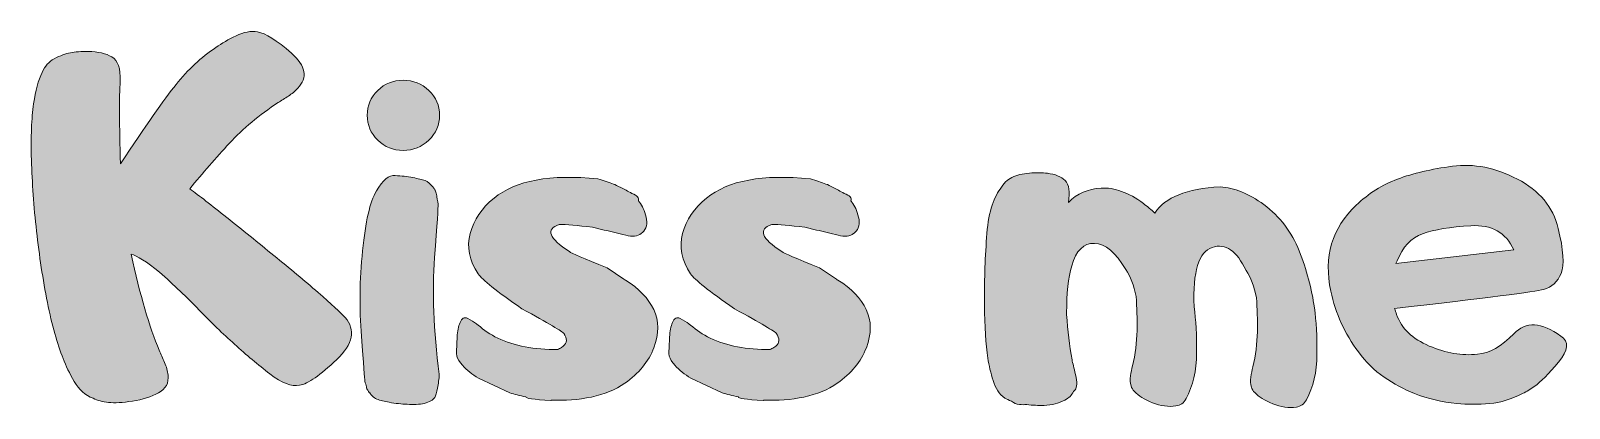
# Model space of a CAD drawing. Header units: inches. Extents: x -3840 to 7934, y -5489 to 4117.
# Drawn here: x -3840 to -1158, y -1047 to -389 of the extents above; entities that cross this region are included whole.
import ezdxf

# ---------------------------------------------------------------- set-up
doc = ezdxf.new("R2010")
doc.units = ezdxf.units.IN
doc.header["$MEASUREMENT"] = 0
doc.layers.add('2', color=7, linetype='Continuous')

# ---------------------------------------------------------------- blocks, each defined once
blk = doc.blocks.new('block 2')
at = {"layer": '2', "lineweight": 0}
blk.add_open_spline([(-3683.5612, -620.9364), (-3639.8905, -554.6078), (-3607.6254, -508.4731), (-3586.7734, -482.5324), (-3565.9214, -456.5917), (-3542.8541, -435.0817), (-3517.5641, -418.0023), (-3507.065, -410.786), (-3495.2425, -403.9645), (-3482.104, -397.5598), (-3468.9728, -391.155), (-3456.4923, -388.947), (-3444.6698, -390.9138), (-3430.8806, -393.2168), (-3411.2569, -405.5292), (-3385.8061, -427.8581), (-3360.3626, -450.1869), (-3356.6703, -470.5418), (-3374.7294, -488.9372), (-3379.3282, -494.1867), (-3384.7459, -498.7782), (-3390.9825, -502.7264), (-3397.2191, -506.6599), (-3403.134, -510.4472), (-3408.7126, -514.0517), (-3441.8842, -535.7299), (-3470.2011, -559.2871), (-3493.6779, -584.7306), (-3517.162, -610.1887), (-3540.222, -636.6997), (-3562.8799, -664.2782), (-3546.7949, -676.108), (-3525.2849, -692.7779), (-3498.3572, -714.2733), (-3471.4367, -735.7833), (-3444.0118, -757.8636), (-3416.0971, -780.5288), (-3388.1969, -803.1794), (-3362.5779, -824.609), (-3339.262, -844.803), (-3315.9534, -864.9969), (-3300.1901, -879.5246), (-3291.9794, -888.3933), (-3273.2623, -910.0715), (-3278.1829, -934.5353), (-3306.7557, -961.7847), (-3335.3212, -989.0488), (-3356.8312, -1003.9786), (-3371.2784, -1006.6107), (-3385.404, -1009.2428), (-3402.7246, -1002.5894), (-3423.2403, -986.658), (-3443.7706, -970.7411), (-3464.2935, -953.5814), (-3484.8092, -935.186), (-3505.3395, -916.7979), (-3526.0234, -896.7648), (-3546.8753, -875.0939), (-3567.7273, -853.4231), (-3590.6338, -831.5913), (-3615.5875, -809.5842), (-3638.2454, -791.2034), (-3654.8276, -780.6897), (-3665.334, -778.0576), (-3649.5707, -849.6504), (-3633.1567, -905.4726), (-3616.0774, -945.5316), (-3613.4526, -952.4262), (-3610.4111, -959.5694), (-3606.9674, -966.9539), (-3603.5165, -974.3456), (-3601.4693, -981.657), (-3600.8113, -988.8733), (-3599.1662, -1002.3408), (-3604.6716, -1012.606), (-3617.313, -1019.6615), (-3629.9543, -1026.7242), (-3645.0596, -1031.5717), (-3662.6215, -1034.1891), (-3680.198, -1036.8212), (-3694.1481, -1037.567), (-3704.4936, -1036.4118), (-3714.8319, -1035.2566), (-3723.7883, -1032.8877), (-3731.3336, -1029.2613), (-3745.1302, -1023.69), (-3756.1338, -1013.922), (-3764.3371, -999.9573), (-3772.5478, -986.0073), (-3778.9525, -972.6202), (-3783.5441, -959.818), (-3794.0578, -934.5353), (-3803.2482, -901.9412), (-3811.1298, -862.0432), (-3819.0115, -822.1451), (-3825.3358, -780.7701), (-3830.0955, -737.9182), (-3834.8552, -695.0663), (-3837.809, -653.6913), (-3838.9569, -613.7932), (-3840.1121, -573.8952), (-3838.8838, -541.3157), (-3835.2646, -516.0184), (-3831.6528, -493.3678), (-3826.7323, -475.1406), (-3820.4884, -461.3441), (-3815.2388, -450.5086), (-3808.176, -442.627), (-3799.3074, -437.7065), (-3788.8009, -432.1279), (-3779.362, -428.5892), (-3770.9832, -427.1123), (-3762.6116, -425.6354), (-3752.3538, -424.9043), (-3740.2023, -424.9043), (-3722.8013, -425.226), (-3708.9243, -428.4283), (-3698.5788, -434.5041), (-3688.2405, -440.5798), (-3683.3931, -454.4568), (-3684.0511, -476.1277), (-3686.0178, -505.0221), (-3685.857, -553.2917), (-3683.5612, -620.9364)], degree=3, knots=[0, 0, 0, 0, 1, 1, 1, 2, 2, 2, 3, 3, 3, 4, 4, 4, 5, 5, 5, 6, 6, 6, 7, 7, 7, 8, 8, 8, 9, 9, 9, 10, 10, 10, 11, 11, 11, 12, 12, 12, 13, 13, 13, 14, 14, 14, 15, 15, 15, 16, 16, 16, 17, 17, 17, 18, 18, 18, 19, 19, 19, 20, 20, 20, 21, 21, 21, 22, 22, 22, 23, 23, 23, 24, 24, 24, 25, 25, 25, 26, 26, 26, 27, 27, 27, 28, 28, 28, 29, 29, 29, 30, 30, 30, 31, 31, 31, 32, 32, 32, 33, 33, 33, 34, 34, 34, 35, 35, 35, 36, 36, 36, 37, 37, 37, 38, 38, 38, 39, 39, 39, 40, 40, 40, 41, 41, 41, 41], dxfattribs=at)
blk = doc.blocks.new('block 3')
at = {"layer": '2', "lineweight": 0}
for points, knots in [([(-3145.935, -492.8707), (-3133.6154, -504.6931), (-3127.4592, -519.1477), (-3127.4592, -536.2124), (-3127.4592, -552.9627), (-3133.6154, -567.3296), (-3145.935, -579.3202), (-3158.2473, -591.3108), (-3173.2722, -597.2915), (-3191.0022, -597.2915), (-3208.0816, -597.2915), (-3222.7701, -591.3108), (-3235.0824, -579.3202), (-3247.402, -567.3296), (-3253.5582, -552.9627), (-3253.5582, -536.2124), (-3253.5582, -519.1477), (-3247.402, -504.6931), (-3235.0824, -492.8707), (-3222.7701, -481.0555), (-3208.0816, -475.1406), (-3191.0022, -475.1406), (-3173.2722, -475.1406), (-3158.2473, -481.0555), (-3145.935, -492.8707)], [0, 0, 0, 0, 1, 1, 1, 2, 2, 2, 3, 3, 3, 4, 4, 4, 5, 5, 5, 6, 6, 6, 7, 7, 7, 8, 8, 8, 8]), ([(-3263.6552, -921.1482), (-3267.4352, -872.3887), (-3266.7772, -822.7227), (-3261.6811, -772.15), (-3256.5924, -721.5846), (-3248.5499, -686.863), (-3237.5463, -667.9777), (-3226.5501, -649.0998), (-3215.6269, -640.1507), (-3204.7914, -641.1304), (-3193.956, -641.7884), (-3183.6104, -642.9436), (-3173.762, -644.5814), (-3164.8934, -646.5481), (-3157.8379, -648.354), (-3152.581, -649.9991), (-3151.2723, -650.3281), (-3149.6272, -651.147), (-3147.6532, -652.463), (-3146.6734, -653.1211), (-3145.3647, -654.4298), (-3143.7197, -656.3965), (-3143.7197, -656.3965), (-3139.2817, -660.8345), (-3139.2817, -660.8345), (-3138.6309, -661.4999), (-3137.4831, -663.1376), (-3135.838, -665.7551), (-3134.851, -667.0711), (-3134.0321, -669.0452), (-3133.3741, -671.67), (-3132.7161, -674.9528), (-3132.0653, -678.2429), (-3131.4, -681.5184), (-3131.4, -682.1837), (-3130.9102, -685.2983), (-3129.9231, -690.8769), (-3129.6014, -694.825), (-3131.6486, -725.9349), (-3136.0793, -784.2137), (-3140.5173, -842.5145), (-3137.8048, -910.2323), (-3127.9564, -987.3964), (-3128.2854, -995.6144), (-3129.2724, -1003.6569), (-3130.9102, -1011.5385), (-3132.5552, -1019.4129), (-3134.193, -1024.8306), (-3135.838, -1027.7844), (-3138.7918, -1032.3905), (-3144.8675, -1035.8415), (-3154.0579, -1038.13), (-3158.3278, -1039.117), (-3163.007, -1039.6946), (-3168.0957, -1039.8554), (-3173.1917, -1040.0236), (-3178.3609, -1039.9359), (-3183.6104, -1039.6142), (-3193.4661, -1039.2851), (-3203.9799, -1038.13), (-3215.137, -1036.1632), (-3223.3477, -1034.8545), (-3230.5786, -1033.0486), (-3236.8079, -1030.7382), (-3238.4529, -1029.7584), (-3239.7617, -1028.9396), (-3240.7487, -1028.2815), (-3241.7357, -1027.9598), (-3243.2126, -1026.6438), (-3245.1794, -1024.3407), (-3246.1664, -1023.69), (-3247.4825, -1022.2131), (-3249.1202, -1019.9027), (-3249.1202, -1020.2391), (-3250.2754, -1018.6013), (-3252.5712, -1014.9822), (-3253.5582, -1014.3315), (-3254.3771, -1012.3574), (-3255.0351, -1009.0673), (-3255.6931, -1006.7788), (-3256.512, -1003.496), (-3257.499, -999.2189), (-3257.828, -995.9361), (-3259.8825, -969.9077), (-3263.6552, -921.1482)], [0, 0, 0, 0, 1, 1, 1, 2, 2, 2, 3, 3, 3, 4, 4, 4, 5, 5, 5, 6, 6, 6, 7, 7, 7, 8, 8, 8, 9, 9, 9, 10, 10, 10, 11, 11, 11, 12, 12, 12, 13, 13, 13, 14, 14, 14, 15, 15, 15, 16, 16, 16, 17, 17, 17, 18, 18, 18, 19, 19, 19, 20, 20, 20, 21, 21, 21, 22, 22, 22, 23, 23, 23, 24, 24, 24, 25, 25, 25, 26, 26, 26, 27, 27, 27, 28, 28, 28, 28])]:
    blk.add_open_spline(points, degree=3, knots=knots, dxfattribs=at)
blk = doc.blocks.new('block 4')
at = {"layer": '2', "lineweight": 0}
blk.add_open_spline([(-2835.3777, -801.7025), (-2835.3777, -801.7025), (-2805.8252, -821.8965), (-2805.8252, -821.8965), (-2804.8381, -822.5618), (-2804.0266, -823.0517), (-2803.3612, -823.3734), (-2779.7163, -837.8352), (-2763.2219, -854.9), (-2753.8633, -874.6041), (-2744.5048, -894.3082), (-2744.4244, -916.4689), (-2753.6147, -941.1009), (-2763.1414, -965.4039), (-2780.0526, -986.095), (-2804.3483, -1003.1597), (-2820.4406, -1014.3315), (-2839.8084, -1022.2935), (-2862.4663, -1027.0532), (-2885.1242, -1031.8129), (-2908.6083, -1033.5384), (-2932.9039, -1032.2224), (-2932.9039, -1032.5514), (-2932.9039, -1032.8877), (-2932.9039, -1033.2094), (-2932.9039, -1033.2094), (-2933.3938, -1033.2094), (-2933.3938, -1033.2094), (-2963.6116, -1031.2353), (-2978.0589, -1029.1004), (-2976.7428, -1026.8047), (-2987.5783, -1024.5089), (-2996.9368, -1022.2131), (-3004.8184, -1019.9027), (-3004.8184, -1019.9027), (-3059.4928, -994.2983), (-3059.4928, -994.2983), (-3070.3282, -987.7327), (-3079.6868, -980.1801), (-3087.5684, -971.6331), (-3087.8974, -970.9824), (-3088.2264, -970.573), (-3088.5481, -970.4048), (-3088.8845, -970.244), (-3089.0453, -969.8345), (-3089.0453, -969.1765), (-3089.7033, -968.8548), (-3090.1128, -968.5185), (-3090.2736, -968.1895), (-3090.4418, -967.8605), (-3090.6904, -967.5388), (-3091.0121, -967.2024), (-3095.2819, -962.2746), (-3097.585, -957.025), (-3097.9067, -951.4392), (-3097.9067, -951.4392), (-3097.9067, -948.9825), (-3097.9067, -948.9825), (-3097.585, -941.7589), (-3097.1682, -932.9707), (-3096.6784, -922.6324), (-3096.1885, -912.2795), (-3094.463, -903.8276), (-3091.5092, -897.262), (-3088.5481, -889.7093), (-3084.1174, -887.3332), (-3078.2099, -890.1188), (-3072.295, -892.9117), (-3067.2063, -896.1141), (-3062.9364, -899.7186), (-3062.6147, -900.0549), (-3062.198, -900.3839), (-3061.7081, -900.7129), (-3061.211, -901.0346), (-3060.648, -901.371), (-3059.9826, -901.6927), (-3050.1342, -910.554), (-3038.8016, -918.114), (-3025.9994, -924.3506), (-2997.105, -938.1471), (-2962.1347, -944.7127), (-2921.0814, -944.0547), (-2919.7727, -943.3967), (-2917.6378, -942.2561), (-2914.6767, -940.6037), (-2905.8153, -935.3542), (-2903.8412, -928.2914), (-2908.7691, -919.43), (-2909.0981, -918.772), (-2909.4271, -918.1944), (-2909.7561, -917.7045), (-2910.0851, -917.2074), (-2910.246, -916.7979), (-2910.246, -916.4689), (-2912.8781, -913.1861), (-2937.3346, -898.7389), (-2983.6374, -873.1199), (-3027.9662, -842.5876), (-3053.417, -822.3937), (-3059.9826, -812.5379), (-3075.7459, -788.893), (-3080.4252, -765.3358), (-3074.0205, -741.859), (-3067.6157, -718.3822), (-3053.7461, -697.9397), (-3032.3969, -680.5387), (-2994.641, -649.6701), (-2934.2199, -638.5056), (-2851.141, -647.038), (-2840.9636, -649.9991), (-2831.9267, -652.9529), (-2824.0524, -655.9067), (-2821.0913, -657.2227), (-2816.8288, -659.1895), (-2811.2429, -661.8216), (-2805.6643, -665.1044), (-2799.2596, -668.548), (-2792.0359, -672.1598), (-2782.5092, -676.108), (-2778.7366, -680.3778), (-2780.7033, -684.9693), (-2780.0526, -685.6274), (-2779.3946, -686.4462), (-2778.7366, -687.4333), (-2773.8087, -693.6699), (-2769.9556, -702.4581), (-2767.1554, -713.7834), (-2764.3697, -725.1087), (-2766.5924, -734.0578), (-2773.8087, -740.6234), (-2774.7957, -741.2887), (-2775.4538, -741.7786), (-2775.7755, -742.1003), (-2782.0194, -747.0282), (-2791.0489, -748.0152), (-2802.8714, -745.0614), (-2815.6736, -741.4496), (-2828.1614, -738.4958), (-2840.3055, -736.1927), (-2840.3055, -736.1927), (-2860.9894, -731.2649), (-2860.9894, -731.2649), (-2887.2664, -727.9894), (-2906.4733, -726.3443), (-2918.6175, -726.3443), (-2942.9278, -734.555), (-2937.0129, -750.3183), (-2900.8875, -773.6269), (-2897.9337, -776.259), (-2876.1019, -785.6175), (-2835.3777, -801.7025)], degree=3, knots=[0, 0, 0, 0, 1, 1, 1, 2, 2, 2, 3, 3, 3, 4, 4, 4, 5, 5, 5, 6, 6, 6, 7, 7, 7, 8, 8, 8, 9, 9, 9, 10, 10, 10, 11, 11, 11, 12, 12, 12, 13, 13, 13, 14, 14, 14, 15, 15, 15, 16, 16, 16, 17, 17, 17, 18, 18, 18, 19, 19, 19, 20, 20, 20, 21, 21, 21, 22, 22, 22, 23, 23, 23, 24, 24, 24, 25, 25, 25, 26, 26, 26, 27, 27, 27, 28, 28, 28, 29, 29, 29, 30, 30, 30, 31, 31, 31, 32, 32, 32, 33, 33, 33, 34, 34, 34, 35, 35, 35, 36, 36, 36, 37, 37, 37, 38, 38, 38, 39, 39, 39, 40, 40, 40, 41, 41, 41, 42, 42, 42, 43, 43, 43, 44, 44, 44, 45, 45, 45, 46, 46, 46, 47, 47, 47, 48, 48, 48, 49, 49, 49, 50, 50, 50, 50], dxfattribs=at)
blk = doc.blocks.new('block 5')
at = {"layer": '2', "lineweight": 0}
blk.add_open_spline([(-2464.9769, -801.7025), (-2464.9769, -801.7025), (-2435.4244, -821.8965), (-2435.4244, -821.8965), (-2434.4373, -822.5618), (-2433.6258, -823.0517), (-2432.9604, -823.3734), (-2409.3155, -837.8352), (-2392.8211, -854.9), (-2383.4625, -874.6041), (-2374.104, -894.3082), (-2374.0236, -916.4689), (-2383.2139, -941.1009), (-2392.7406, -965.4039), (-2409.6518, -986.095), (-2433.9475, -1003.1597), (-2450.0398, -1014.3315), (-2469.4076, -1022.2935), (-2492.0655, -1027.0532), (-2514.7234, -1031.8129), (-2538.2075, -1033.5384), (-2562.5031, -1032.2224), (-2562.5031, -1032.5514), (-2562.5031, -1032.8877), (-2562.5031, -1033.2094), (-2562.5031, -1033.2094), (-2562.993, -1033.2094), (-2562.993, -1033.2094), (-2593.2108, -1031.2353), (-2607.6581, -1029.1004), (-2606.342, -1026.8047), (-2617.1775, -1024.5089), (-2626.536, -1022.2131), (-2634.4176, -1019.9027), (-2634.4176, -1019.9027), (-2689.092, -994.2983), (-2689.092, -994.2983), (-2699.9274, -987.7327), (-2709.286, -980.1801), (-2717.1676, -971.6331), (-2717.4966, -970.9824), (-2717.8256, -970.573), (-2718.1473, -970.4048), (-2718.4837, -970.244), (-2718.6445, -969.8345), (-2718.6445, -969.1765), (-2719.3025, -968.8548), (-2719.712, -968.5185), (-2719.8728, -968.1895), (-2720.041, -967.8605), (-2720.2896, -967.5388), (-2720.6113, -967.2024), (-2724.8811, -962.2746), (-2727.1842, -957.025), (-2727.5059, -951.4392), (-2727.5059, -951.4392), (-2727.5059, -948.9825), (-2727.5059, -948.9825), (-2727.1842, -941.7589), (-2726.7674, -932.9707), (-2726.2776, -922.6324), (-2725.7877, -912.2795), (-2724.0622, -903.8276), (-2721.1084, -897.262), (-2718.1473, -889.7093), (-2713.7166, -887.3332), (-2707.8091, -890.1188), (-2701.8942, -892.9117), (-2696.8055, -896.1141), (-2692.5356, -899.7186), (-2692.2139, -900.0549), (-2691.7972, -900.3839), (-2691.3073, -900.7129), (-2690.8102, -901.0346), (-2690.2472, -901.371), (-2689.5818, -901.6927), (-2679.7334, -910.554), (-2668.4008, -918.114), (-2655.5986, -924.3506), (-2626.7042, -938.1471), (-2591.7339, -944.7127), (-2550.6806, -944.0547), (-2549.3719, -943.3967), (-2547.237, -942.2561), (-2544.2759, -940.6037), (-2535.4145, -935.3542), (-2533.4404, -928.2914), (-2538.3683, -919.43), (-2538.6973, -918.772), (-2539.0263, -918.1944), (-2539.3553, -917.7045), (-2539.6843, -917.2074), (-2539.8452, -916.7979), (-2539.8452, -916.4689), (-2542.4773, -913.1861), (-2566.9338, -898.7389), (-2613.2366, -873.1199), (-2657.5654, -842.5876), (-2683.0162, -822.3937), (-2689.5818, -812.5379), (-2705.3451, -788.893), (-2710.0244, -765.3358), (-2703.6197, -741.859), (-2697.2149, -718.3822), (-2683.3453, -697.9397), (-2661.9961, -680.5387), (-2624.2402, -649.6701), (-2563.8191, -638.5056), (-2480.7402, -647.038), (-2470.5628, -649.9991), (-2461.5259, -652.9529), (-2453.6516, -655.9067), (-2450.6905, -657.2227), (-2446.428, -659.1895), (-2440.8421, -661.8216), (-2435.2635, -665.1044), (-2428.8588, -668.548), (-2421.6351, -672.1598), (-2412.1084, -676.108), (-2408.3358, -680.3778), (-2410.3025, -684.9693), (-2409.6518, -685.6274), (-2408.9938, -686.4462), (-2408.3358, -687.4333), (-2403.4079, -693.6699), (-2399.5548, -702.4581), (-2396.7546, -713.7834), (-2393.9689, -725.1087), (-2396.1916, -734.0578), (-2403.4079, -740.6234), (-2404.3949, -741.2887), (-2405.053, -741.7786), (-2405.3747, -742.1003), (-2411.6186, -747.0282), (-2420.6481, -748.0152), (-2432.4706, -745.0614), (-2445.2728, -741.4496), (-2457.7606, -738.4958), (-2469.9047, -736.1927), (-2469.9047, -736.1927), (-2490.5886, -731.2649), (-2490.5886, -731.2649), (-2516.8656, -727.9894), (-2536.0725, -726.3443), (-2548.2167, -726.3443), (-2572.527, -734.555), (-2566.6121, -750.3183), (-2530.4867, -773.6269), (-2527.5329, -776.259), (-2505.7011, -785.6175), (-2464.9769, -801.7025)], degree=3, knots=[0, 0, 0, 0, 1, 1, 1, 2, 2, 2, 3, 3, 3, 4, 4, 4, 5, 5, 5, 6, 6, 6, 7, 7, 7, 8, 8, 8, 9, 9, 9, 10, 10, 10, 11, 11, 11, 12, 12, 12, 13, 13, 13, 14, 14, 14, 15, 15, 15, 16, 16, 16, 17, 17, 17, 18, 18, 18, 19, 19, 19, 20, 20, 20, 21, 21, 21, 22, 22, 22, 23, 23, 23, 24, 24, 24, 25, 25, 25, 26, 26, 26, 27, 27, 27, 28, 28, 28, 29, 29, 29, 30, 30, 30, 31, 31, 31, 32, 32, 32, 33, 33, 33, 34, 34, 34, 35, 35, 35, 36, 36, 36, 37, 37, 37, 38, 38, 38, 39, 39, 39, 40, 40, 40, 41, 41, 41, 42, 42, 42, 43, 43, 43, 44, 44, 44, 45, 45, 45, 46, 46, 46, 47, 47, 47, 48, 48, 48, 49, 49, 49, 50, 50, 50, 50], dxfattribs=at)
blk = doc.blocks.new('block 6')
at = {"layer": '2', "lineweight": 0}
blk.add_open_spline([(-1780.3265, -766.2424), (-1803.6424, -773.8024), (-1814.1489, -808.2827), (-1811.8458, -869.6762), (-1808.5703, -892.6704), (-1807.0934, -919.5909), (-1807.4151, -950.4594), (-1807.7441, -981.328), (-1813.8199, -1007.7659), (-1825.6423, -1029.7584), (-1829.9122, -1037.3184), (-1835.8197, -1041.5809), (-1843.3724, -1042.5679), (-1856.5109, -1044.5347), (-1870.1393, -1042.6411), (-1884.2502, -1036.9016), (-1898.3757, -1031.1622), (-1908.8822, -1024.6697), (-1915.7768, -1017.4461), (-1918.7306, -1014.8213), (-1920.7046, -1011.5385), (-1921.6843, -1007.5904), (-1923.6584, -1002.3408), (-1924.0752, -996.5941), (-1922.92, -990.3502), (-1921.7721, -984.1209), (-1920.5438, -978.2134), (-1919.2277, -972.6202), (-1914.2999, -952.2653), (-1911.6751, -931.8228), (-1911.3461, -911.2998), (-1911.0171, -890.7841), (-1911.5142, -870.9923), (-1912.823, -851.9462), (-1916.7638, -832.5711), (-1922.8395, -816.8078), (-1931.0429, -804.6563), (-1948.4585, -775.1038), (-1966.598, -760.0058), (-1985.476, -759.3405), (-2004.3612, -758.6898), (-2017.5728, -771.6601), (-2025.1255, -798.2515), (-2031.3694, -819.6007), (-2034.3232, -846.8575), (-2033.9868, -880.0218), (-2033.9868, -880.0218), (-2033.9868, -883.4728), (-2033.9868, -883.4728), (-2032.0201, -911.0512), (-2028.9054, -937.3282), (-2024.6283, -962.2746), (-2023.3269, -967.8605), (-2021.3528, -976.4001), (-2018.7207, -987.8936), (-2015.4452, -1001.3611), (-2015.6061, -1010.2225), (-2019.2106, -1014.4923), (-2020.1976, -1015.472), (-2021.1846, -1016.4591), (-2022.1717, -1017.4461), (-2025.1255, -1023.69), (-2030.0533, -1028.6106), (-2036.9479, -1032.2224), (-2047.7834, -1037.8083), (-2059.9348, -1040.9302), (-2073.3951, -1041.5809), (-2083.5798, -1041.9099), (-2093.589, -1041.4128), (-2103.4374, -1040.0967), (-2108.0436, -1040.433), (-2112.3061, -1040.433), (-2116.2469, -1040.0967), (-2121.5038, -1039.775), (-2126.0953, -1037.8083), (-2130.0362, -1034.1891), (-2134.964, -1032.5514), (-2138.9048, -1030.7382), (-2141.8586, -1028.7714), (-2151.3853, -1021.8768), (-2158.1995, -1011.7798), (-2162.3012, -998.4804), (-2166.4102, -985.1811), (-2169.4444, -972.1303), (-2171.4112, -959.3208), (-2175.0303, -935.0252), (-2176.997, -903.9957), (-2177.326, -866.2326), (-2177.6551, -828.4767), (-2176.4267, -789.4779), (-2173.6265, -749.2508), (-2170.8409, -709.0237), (-2162.8788, -680.8677), (-2149.7403, -664.7754), (-2144.1617, -654.9196), (-2137.4279, -648.1932), (-2129.5463, -644.5814), (-2121.0139, -640.3115), (-2110.8292, -637.7672), (-2099.0068, -636.9483), (-2087.1843, -636.1295), (-2076.6779, -636.2026), (-2067.4875, -637.1896), (-2054.02, -638.8347), (-2043.7621, -643.1045), (-2036.6993, -649.9991), (-2029.6439, -656.8937), (-2027.7576, -669.5424), (-2031.033, -687.9231), (-2015.9351, -672.8252), (-1996.889, -664.5268), (-1973.9021, -663.0499), (-1950.9152, -661.573), (-1926.2905, -670.5221), (-1900.0135, -689.8972), (-1893.1189, -695.1467), (-1886.5533, -700.7326), (-1880.3094, -706.6402), (-1862.5793, -679.0618), (-1824.6553, -663.7883), (-1766.53, -660.8345), (-1741.9053, -662.1506), (-1716.4618, -672.4962), (-1690.1848, -691.8639), (-1662.2773, -712.5478), (-1641.7543, -739.3951), (-1628.6158, -772.3986), (-1615.4846, -805.4021), (-1606.6232, -838.486), (-1602.0171, -871.643), (-1598.7416, -894.6372), (-1597.2647, -921.5649), (-1597.5864, -952.4262), (-1597.9154, -983.2948), (-1603.9911, -1009.7326), (-1615.8136, -1031.7325), (-1620.0834, -1039.2851), (-1625.991, -1043.5477), (-1633.5437, -1044.5347), (-1646.6822, -1046.5015), (-1660.3105, -1044.6151), (-1674.4215, -1038.8684), (-1688.547, -1033.129), (-1699.0534, -1026.6438), (-1705.948, -1019.4129), (-1708.9018, -1016.7881), (-1710.8759, -1013.5053), (-1711.8556, -1009.5645), (-1713.8297, -1004.3149), (-1714.2464, -998.5682), (-1713.0912, -992.3243), (-1711.9434, -986.095), (-1710.7151, -980.1801), (-1709.399, -974.5869), (-1704.4712, -954.2321), (-1701.8464, -933.7895), (-1701.5174, -913.2739), (-1701.1957, -892.7509), (-1701.6855, -872.959), (-1702.9943, -853.9202), (-1706.9351, -834.5451), (-1713.0108, -818.7818), (-1721.2142, -806.6304), (-1737.3138, -772.15), (-1757.0106, -758.6898), (-1780.3265, -766.2424)], degree=3, knots=[0, 0, 0, 0, 1, 1, 1, 2, 2, 2, 3, 3, 3, 4, 4, 4, 5, 5, 5, 6, 6, 6, 7, 7, 7, 8, 8, 8, 9, 9, 9, 10, 10, 10, 11, 11, 11, 12, 12, 12, 13, 13, 13, 14, 14, 14, 15, 15, 15, 16, 16, 16, 17, 17, 17, 18, 18, 18, 19, 19, 19, 20, 20, 20, 21, 21, 21, 22, 22, 22, 23, 23, 23, 24, 24, 24, 25, 25, 25, 26, 26, 26, 27, 27, 27, 28, 28, 28, 29, 29, 29, 30, 30, 30, 31, 31, 31, 32, 32, 32, 33, 33, 33, 34, 34, 34, 35, 35, 35, 36, 36, 36, 37, 37, 37, 38, 38, 38, 39, 39, 39, 40, 40, 40, 41, 41, 41, 42, 42, 42, 43, 43, 43, 44, 44, 44, 45, 45, 45, 46, 46, 46, 47, 47, 47, 48, 48, 48, 49, 49, 49, 50, 50, 50, 51, 51, 51, 52, 52, 52, 53, 53, 53, 54, 54, 54, 55, 55, 55, 55], dxfattribs=at)
blk = doc.blocks.new('block 7')
at = {"layer": '2', "lineweight": 0}
for points, knots in [([(-1462.1361, -872.6373), (-1461.1491, -875.9201), (-1460.0012, -879.5246), (-1458.6852, -883.4728), (-1450.1528, -907.4394), (-1431.1871, -925.6666), (-1401.7955, -938.1471), (-1372.4111, -950.6203), (-1344.4159, -955.3873), (-1317.8172, -952.4262), (-1296.8043, -950.7884), (-1275.7038, -938.966), (-1254.5228, -916.9588), (-1233.3417, -894.9662), (-1206.0046, -896.2749), (-1172.5112, -920.9069), (-1157.735, -930.4263), (-1159.051, -945.5316), (-1176.4521, -966.2227), (-1193.8604, -986.9066), (-1207.6496, -1000.8639), (-1217.827, -1008.0876), (-1224.7217, -1013.0154), (-1231.7844, -1017.2853), (-1239.008, -1020.8971), (-1258.0541, -1030.7382), (-1277.2611, -1036.5726), (-1296.6362, -1038.3785), (-1316.0113, -1040.1844), (-1335.0574, -1040.0967), (-1353.7745, -1038.13), (-1379.3862, -1035.8415), (-1404.0108, -1030.0875), (-1427.6558, -1020.8971), (-1446.0511, -1013.6735), (-1463.6934, -1004.1467), (-1480.6046, -992.3243), (-1497.5231, -980.5018), (-1512.3725, -965.8937), (-1525.182, -948.4854), (-1549.1559, -916.6371), (-1565.2482, -881.3378), (-1573.4516, -842.5876), (-1586.2538, -782.8246), (-1571.4775, -732.9172), (-1529.1228, -692.851), (-1507.7809, -672.4962), (-1483.7266, -657.3105), (-1456.9597, -647.2866), (-1430.2001, -637.2773), (-1398.2714, -629.7978), (-1361.1589, -624.8773), (-1324.0538, -619.9567), (-1286.3783, -627.4289), (-1248.118, -647.2866), (-1209.865, -667.1589), (-1186.1396, -695.8048), (-1176.9419, -733.2389), (-1167.7515, -770.6731), (-1166.1065, -796.7746), (-1172.0214, -811.5582), (-1177.9289, -826.3272), (-1188.0259, -835.6857), (-1202.3123, -839.6338), (-1216.5914, -843.5674), (-1303.2091, -854.5783), (-1462.1361, -872.6373)], [0, 0, 0, 0, 1, 1, 1, 2, 2, 2, 3, 3, 3, 4, 4, 4, 5, 5, 5, 6, 6, 6, 7, 7, 7, 8, 8, 8, 9, 9, 9, 10, 10, 10, 11, 11, 11, 12, 12, 12, 13, 13, 13, 14, 14, 14, 15, 15, 15, 16, 16, 16, 17, 17, 17, 18, 18, 18, 19, 19, 19, 20, 20, 20, 21, 21, 21, 22, 22, 22, 22]), ([(-1329.1425, -728.5597), (-1365.2679, -730.6946), (-1393.3435, -735.3738), (-1413.3694, -742.5975), (-1433.4025, -749.8211), (-1448.1787, -765.5844), (-1457.6981, -789.8873), (-1458.6852, -791.5251), (-1459.5114, -793.0093), (-1460.1621, -794.318), (-1460.1621, -794.318), (-1254.2742, -770.6731), (-1254.2742, -770.6731), (-1268.0634, -740.4626), (-1293.0244, -726.4247), (-1329.1425, -728.5597)], [0, 0, 0, 0, 1, 1, 1, 2, 2, 2, 3, 3, 3, 4, 4, 4, 5, 5, 5, 5])]:
    blk.add_open_spline(points, degree=3, knots=knots, dxfattribs=at)

msp = doc.modelspace()

# ---------------------------------------------------------------- hatches: boundary and pattern name
at = {"layer": '2', "true_color": 0xffffff}
h = msp.add_hatch(color=7, dxfattribs=at)
h.dxf.hatch_style = 2
edge = h.paths.add_edge_path()
edge.add_spline(control_points=[(-3683.6, -620.9), (-3639.9, -554.6), (-3607.6, -508.5), (-3586.8, -482.5), (-3565.9, -456.6), (-3542.9, -435.1), (-3517.6, -418), (-3507.1, -410.8), (-3495.2, -404), (-3482.1, -397.6), (-3469, -391.2), (-3456.5, -388.9), (-3444.7, -390.9), (-3430.9, -393.2), (-3411.3, -405.5), (-3385.8, -427.9), (-3360.4, -450.2), (-3356.7, -470.5), (-3374.7, -488.9), (-3379.3, -494.2), (-3384.7, -498.8), (-3391, -502.7), (-3397.2, -506.7), (-3403.1, -510.4), (-3408.7, -514.1), (-3441.9, -535.7), (-3470.2, -559.3), (-3493.7, -584.7), (-3517.2, -610.2), (-3540.2, -636.7), (-3562.9, -664.3), (-3546.8, -676.1), (-3525.3, -692.8), (-3498.4, -714.3), (-3471.4, -735.8), (-3444, -757.9), (-3416.1, -780.5), (-3388.2, -803.2), (-3362.6, -824.6), (-3339.3, -844.8), (-3316, -865), (-3300.2, -879.5), (-3292, -888.4), (-3273.3, -910.1), (-3278.2, -934.5), (-3306.8, -961.8), (-3335.3, -989), (-3356.8, -1004), (-3371.3, -1006.6), (-3385.4, -1009.2), (-3402.7, -1002.6), (-3423.2, -986.7), (-3443.8, -970.7), (-3464.3, -953.6), (-3484.8, -935.2), (-3505.3, -916.8), (-3526, -896.8), (-3546.9, -875.1), (-3567.7, -853.4), (-3590.6, -831.6), (-3615.6, -809.6), (-3638.2, -791.2), (-3654.8, -780.7), (-3665.3, -778.1), (-3649.6, -849.7), (-3633.2, -905.5), (-3616.1, -945.5), (-3613.5, -952.4), (-3610.4, -959.6), (-3607, -967), (-3603.5, -974.3), (-3601.5, -981.7), (-3600.8, -988.9), (-3599.2, -1002.3), (-3604.7, -1012.6), (-3617.3, -1019.7), (-3630, -1026.7), (-3645.1, -1031.6), (-3662.6, -1034.2), (-3680.2, -1036.8), (-3694.1, -1037.6), (-3704.5, -1036.4), (-3714.8, -1035.3), (-3723.8, -1032.9), (-3731.3, -1029.3), (-3745.1, -1023.7), (-3756.1, -1013.9), (-3764.3, -1000), (-3772.5, -986), (-3779, -972.6), (-3783.5, -959.8), (-3794.1, -934.5), (-3803.2, -901.9), (-3811.1, -862), (-3819, -822.1), (-3825.3, -780.8), (-3830.1, -737.9), (-3834.9, -695.1), (-3837.8, -653.7), (-3839, -613.8), (-3840.1, -573.9), (-3838.9, -541.3), (-3835.3, -516), (-3831.7, -493.4), (-3826.7, -475.1), (-3820.5, -461.3), (-3815.2, -450.5), (-3808.2, -442.6), (-3799.3, -437.7), (-3788.8, -432.1), (-3779.4, -428.6), (-3771, -427.1), (-3762.6, -425.6), (-3752.4, -424.9), (-3740.2, -424.9), (-3722.8, -425.2), (-3708.9, -428.4), (-3698.6, -434.5), (-3688.2, -440.6), (-3683.4, -454.5), (-3684.1, -476.1), (-3686, -505), (-3685.9, -553.3), (-3683.6, -620.9)], knot_values=[0, 0, 0, 0, 1, 1, 1, 2, 2, 2, 3, 3, 3, 4, 4, 4, 5, 5, 5, 6, 6, 6, 7, 7, 7, 8, 8, 8, 9, 9, 9, 10, 10, 10, 11, 11, 11, 12, 12, 12, 13, 13, 13, 14, 14, 14, 15, 15, 15, 16, 16, 16, 17, 17, 17, 18, 18, 18, 19, 19, 19, 20, 20, 20, 21, 21, 21, 22, 22, 22, 23, 23, 23, 24, 24, 24, 25, 25, 25, 26, 26, 26, 27, 27, 27, 28, 28, 28, 29, 29, 29, 30, 30, 30, 31, 31, 31, 32, 32, 32, 33, 33, 33, 34, 34, 34, 35, 35, 35, 36, 36, 36, 37, 37, 37, 38, 38, 38, 39, 39, 39, 40, 40, 40, 41, 41, 41, 41], degree=3, periodic=1)
edge = h.paths.add_edge_path()
edge.add_spline(control_points=[(-3263.7, -921.1), (-3267.4, -872.4), (-3266.8, -822.7), (-3261.7, -772.1), (-3256.6, -721.6), (-3248.5, -686.9), (-3237.5, -668), (-3226.6, -649.1), (-3215.6, -640.2), (-3204.8, -641.1), (-3194, -641.8), (-3183.6, -642.9), (-3173.8, -644.6), (-3164.9, -646.5), (-3157.8, -648.4), (-3152.6, -650), (-3151.3, -650.3), (-3149.6, -651.1), (-3147.7, -652.5), (-3146.7, -653.1), (-3145.4, -654.4), (-3143.7, -656.4), (-3143.7, -656.4), (-3139.3, -660.8), (-3139.3, -660.8), (-3138.6, -661.5), (-3137.5, -663.1), (-3135.8, -665.8), (-3134.9, -667.1), (-3134, -669), (-3133.4, -671.7), (-3132.7, -675), (-3132.1, -678.2), (-3131.4, -681.5), (-3131.4, -682.2), (-3130.9, -685.3), (-3129.9, -690.9), (-3129.6, -694.8), (-3131.6, -725.9), (-3136.1, -784.2), (-3140.5, -842.5), (-3137.8, -910.2), (-3128, -987.4), (-3128.3, -995.6), (-3129.3, -1003.7), (-3130.9, -1011.5), (-3132.6, -1019.4), (-3134.2, -1024.8), (-3135.8, -1027.8), (-3138.8, -1032.4), (-3144.9, -1035.8), (-3154.1, -1038.1), (-3158.3, -1039.1), (-3163, -1039.7), (-3168.1, -1039.9), (-3173.2, -1040), (-3178.4, -1039.9), (-3183.6, -1039.6), (-3193.5, -1039.3), (-3204, -1038.1), (-3215.1, -1036.2), (-3223.3, -1034.9), (-3230.6, -1033), (-3236.8, -1030.7), (-3238.5, -1029.8), (-3239.8, -1028.9), (-3240.7, -1028.3), (-3241.7, -1028), (-3243.2, -1026.6), (-3245.2, -1024.3), (-3246.2, -1023.7), (-3247.5, -1022.2), (-3249.1, -1019.9), (-3249.1, -1020.2), (-3250.3, -1018.6), (-3252.6, -1015), (-3253.6, -1014.3), (-3254.4, -1012.4), (-3255, -1009.1), (-3255.7, -1006.8), (-3256.5, -1003.5), (-3257.5, -999.2), (-3257.8, -995.9), (-3259.9, -969.9), (-3263.7, -921.1)], knot_values=[0, 0, 0, 0, 1, 1, 1, 2, 2, 2, 3, 3, 3, 4, 4, 4, 5, 5, 5, 6, 6, 6, 7, 7, 7, 8, 8, 8, 9, 9, 9, 10, 10, 10, 11, 11, 11, 12, 12, 12, 13, 13, 13, 14, 14, 14, 15, 15, 15, 16, 16, 16, 17, 17, 17, 18, 18, 18, 19, 19, 19, 20, 20, 20, 21, 21, 21, 22, 22, 22, 23, 23, 23, 24, 24, 24, 25, 25, 25, 26, 26, 26, 27, 27, 27, 28, 28, 28, 28], degree=3, periodic=1)
edge = h.paths.add_edge_path()
edge.add_spline(control_points=[(-3145.9, -492.9), (-3133.6, -504.7), (-3127.5, -519.1), (-3127.5, -536.2), (-3127.5, -553), (-3133.6, -567.3), (-3145.9, -579.3), (-3158.2, -591.3), (-3173.3, -597.3), (-3191, -597.3), (-3208.1, -597.3), (-3222.8, -591.3), (-3235.1, -579.3), (-3247.4, -567.3), (-3253.6, -553), (-3253.6, -536.2), (-3253.6, -519.1), (-3247.4, -504.7), (-3235.1, -492.9), (-3222.8, -481.1), (-3208.1, -475.1), (-3191, -475.1), (-3173.3, -475.1), (-3158.2, -481.1), (-3145.9, -492.9)], knot_values=[0, 0, 0, 0, 1, 1, 1, 2, 2, 2, 3, 3, 3, 4, 4, 4, 5, 5, 5, 6, 6, 6, 7, 7, 7, 8, 8, 8, 8], degree=3, periodic=1)
edge = h.paths.add_edge_path()
edge.add_spline(control_points=[(-2835.4, -801.7), (-2835.4, -801.7), (-2805.8, -821.9), (-2805.8, -821.9), (-2804.8, -822.6), (-2804, -823.1), (-2803.4, -823.4), (-2779.7, -837.8), (-2763.2, -854.9), (-2753.9, -874.6), (-2744.5, -894.3), (-2744.4, -916.5), (-2753.6, -941.1), (-2763.1, -965.4), (-2780.1, -986.1), (-2804.3, -1003.2), (-2820.4, -1014.3), (-2839.8, -1022.3), (-2862.5, -1027.1), (-2885.1, -1031.8), (-2908.6, -1033.5), (-2932.9, -1032.2), (-2932.9, -1032.6), (-2932.9, -1032.9), (-2932.9, -1033.2), (-2932.9, -1033.2), (-2933.4, -1033.2), (-2933.4, -1033.2), (-2963.6, -1031.2), (-2978.1, -1029.1), (-2976.7, -1026.8), (-2987.6, -1024.5), (-2996.9, -1022.2), (-3004.8, -1019.9), (-3004.8, -1019.9), (-3059.5, -994.3), (-3059.5, -994.3), (-3070.3, -987.7), (-3079.7, -980.2), (-3087.6, -971.6), (-3087.9, -971), (-3088.2, -970.6), (-3088.5, -970.4), (-3088.9, -970.2), (-3089, -969.8), (-3089, -969.2), (-3089.7, -968.9), (-3090.1, -968.5), (-3090.3, -968.2), (-3090.4, -967.9), (-3090.7, -967.5), (-3091, -967.2), (-3095.3, -962.3), (-3097.6, -957), (-3097.9, -951.4), (-3097.9, -951.4), (-3097.9, -949), (-3097.9, -949), (-3097.6, -941.8), (-3097.2, -933), (-3096.7, -922.6), (-3096.2, -912.3), (-3094.5, -903.8), (-3091.5, -897.3), (-3088.5, -889.7), (-3084.1, -887.3), (-3078.2, -890.1), (-3072.3, -892.9), (-3067.2, -896.1), (-3062.9, -899.7), (-3062.6, -900.1), (-3062.2, -900.4), (-3061.7, -900.7), (-3061.2, -901), (-3060.6, -901.4), (-3060, -901.7), (-3050.1, -910.6), (-3038.8, -918.1), (-3026, -924.4), (-2997.1, -938.1), (-2962.1, -944.7), (-2921.1, -944.1), (-2919.8, -943.4), (-2917.6, -942.3), (-2914.7, -940.6), (-2905.8, -935.4), (-2903.8, -928.3), (-2908.8, -919.4), (-2909.1, -918.8), (-2909.4, -918.2), (-2909.8, -917.7), (-2910.1, -917.2), (-2910.2, -916.8), (-2910.2, -916.5), (-2912.9, -913.2), (-2937.3, -898.7), (-2983.6, -873.1), (-3028, -842.6), (-3053.4, -822.4), (-3060, -812.5), (-3075.7, -788.9), (-3080.4, -765.3), (-3074, -741.9), (-3067.6, -718.4), (-3053.7, -697.9), (-3032.4, -680.5), (-2994.6, -649.7), (-2934.2, -638.5), (-2851.1, -647), (-2841, -650), (-2831.9, -653), (-2824.1, -655.9), (-2821.1, -657.2), (-2816.8, -659.2), (-2811.2, -661.8), (-2805.7, -665.1), (-2799.3, -668.5), (-2792, -672.2), (-2782.5, -676.1), (-2778.7, -680.4), (-2780.7, -685), (-2780.1, -685.6), (-2779.4, -686.4), (-2778.7, -687.4), (-2773.8, -693.7), (-2770, -702.5), (-2767.2, -713.8), (-2764.4, -725.1), (-2766.6, -734.1), (-2773.8, -740.6), (-2774.8, -741.3), (-2775.5, -741.8), (-2775.8, -742.1), (-2782, -747), (-2791, -748), (-2802.9, -745.1), (-2815.7, -741.4), (-2828.2, -738.5), (-2840.3, -736.2), (-2840.3, -736.2), (-2861, -731.3), (-2861, -731.3), (-2887.3, -728), (-2906.5, -726.3), (-2918.6, -726.3), (-2942.9, -734.6), (-2937, -750.3), (-2900.9, -773.6), (-2897.9, -776.3), (-2876.1, -785.6), (-2835.4, -801.7)], knot_values=[0, 0, 0, 0, 1, 1, 1, 2, 2, 2, 3, 3, 3, 4, 4, 4, 5, 5, 5, 6, 6, 6, 7, 7, 7, 8, 8, 8, 9, 9, 9, 10, 10, 10, 11, 11, 11, 12, 12, 12, 13, 13, 13, 14, 14, 14, 15, 15, 15, 16, 16, 16, 17, 17, 17, 18, 18, 18, 19, 19, 19, 20, 20, 20, 21, 21, 21, 22, 22, 22, 23, 23, 23, 24, 24, 24, 25, 25, 25, 26, 26, 26, 27, 27, 27, 28, 28, 28, 29, 29, 29, 30, 30, 30, 31, 31, 31, 32, 32, 32, 33, 33, 33, 34, 34, 34, 35, 35, 35, 36, 36, 36, 37, 37, 37, 38, 38, 38, 39, 39, 39, 40, 40, 40, 41, 41, 41, 42, 42, 42, 43, 43, 43, 44, 44, 44, 45, 45, 45, 46, 46, 46, 47, 47, 47, 48, 48, 48, 49, 49, 49, 50, 50, 50, 50], degree=3, periodic=1)
edge = h.paths.add_edge_path()
edge.add_spline(control_points=[(-2465, -801.7), (-2465, -801.7), (-2435.4, -821.9), (-2435.4, -821.9), (-2434.4, -822.6), (-2433.6, -823.1), (-2433, -823.4), (-2409.3, -837.8), (-2392.8, -854.9), (-2383.5, -874.6), (-2374.1, -894.3), (-2374, -916.5), (-2383.2, -941.1), (-2392.7, -965.4), (-2409.7, -986.1), (-2433.9, -1003.2), (-2450, -1014.3), (-2469.4, -1022.3), (-2492.1, -1027.1), (-2514.7, -1031.8), (-2538.2, -1033.5), (-2562.5, -1032.2), (-2562.5, -1032.6), (-2562.5, -1032.9), (-2562.5, -1033.2), (-2562.5, -1033.2), (-2563, -1033.2), (-2563, -1033.2), (-2593.2, -1031.2), (-2607.7, -1029.1), (-2606.3, -1026.8), (-2617.2, -1024.5), (-2626.5, -1022.2), (-2634.4, -1019.9), (-2634.4, -1019.9), (-2689.1, -994.3), (-2689.1, -994.3), (-2699.9, -987.7), (-2709.3, -980.2), (-2717.2, -971.6), (-2717.5, -971), (-2717.8, -970.6), (-2718.1, -970.4), (-2718.5, -970.2), (-2718.6, -969.8), (-2718.6, -969.2), (-2719.3, -968.9), (-2719.7, -968.5), (-2719.9, -968.2), (-2720, -967.9), (-2720.3, -967.5), (-2720.6, -967.2), (-2724.9, -962.3), (-2727.2, -957), (-2727.5, -951.4), (-2727.5, -951.4), (-2727.5, -949), (-2727.5, -949), (-2727.2, -941.8), (-2726.8, -933), (-2726.3, -922.6), (-2725.8, -912.3), (-2724.1, -903.8), (-2721.1, -897.3), (-2718.1, -889.7), (-2713.7, -887.3), (-2707.8, -890.1), (-2701.9, -892.9), (-2696.8, -896.1), (-2692.5, -899.7), (-2692.2, -900.1), (-2691.8, -900.4), (-2691.3, -900.7), (-2690.8, -901), (-2690.2, -901.4), (-2689.6, -901.7), (-2679.7, -910.6), (-2668.4, -918.1), (-2655.6, -924.4), (-2626.7, -938.1), (-2591.7, -944.7), (-2550.7, -944.1), (-2549.4, -943.4), (-2547.2, -942.3), (-2544.3, -940.6), (-2535.4, -935.4), (-2533.4, -928.3), (-2538.4, -919.4), (-2538.7, -918.8), (-2539, -918.2), (-2539.4, -917.7), (-2539.7, -917.2), (-2539.8, -916.8), (-2539.8, -916.5), (-2542.5, -913.2), (-2566.9, -898.7), (-2613.2, -873.1), (-2657.6, -842.6), (-2683, -822.4), (-2689.6, -812.5), (-2705.3, -788.9), (-2710, -765.3), (-2703.6, -741.9), (-2697.2, -718.4), (-2683.3, -697.9), (-2662, -680.5), (-2624.2, -649.7), (-2563.8, -638.5), (-2480.7, -647), (-2470.6, -650), (-2461.5, -653), (-2453.7, -655.9), (-2450.7, -657.2), (-2446.4, -659.2), (-2440.8, -661.8), (-2435.3, -665.1), (-2428.9, -668.5), (-2421.6, -672.2), (-2412.1, -676.1), (-2408.3, -680.4), (-2410.3, -685), (-2409.7, -685.6), (-2409, -686.4), (-2408.3, -687.4), (-2403.4, -693.7), (-2399.6, -702.5), (-2396.8, -713.8), (-2394, -725.1), (-2396.2, -734.1), (-2403.4, -740.6), (-2404.4, -741.3), (-2405.1, -741.8), (-2405.4, -742.1), (-2411.6, -747), (-2420.6, -748), (-2432.5, -745.1), (-2445.3, -741.4), (-2457.8, -738.5), (-2469.9, -736.2), (-2469.9, -736.2), (-2490.6, -731.3), (-2490.6, -731.3), (-2516.9, -728), (-2536.1, -726.3), (-2548.2, -726.3), (-2572.5, -734.6), (-2566.6, -750.3), (-2530.5, -773.6), (-2527.5, -776.3), (-2505.7, -785.6), (-2465, -801.7)], knot_values=[0, 0, 0, 0, 1, 1, 1, 2, 2, 2, 3, 3, 3, 4, 4, 4, 5, 5, 5, 6, 6, 6, 7, 7, 7, 8, 8, 8, 9, 9, 9, 10, 10, 10, 11, 11, 11, 12, 12, 12, 13, 13, 13, 14, 14, 14, 15, 15, 15, 16, 16, 16, 17, 17, 17, 18, 18, 18, 19, 19, 19, 20, 20, 20, 21, 21, 21, 22, 22, 22, 23, 23, 23, 24, 24, 24, 25, 25, 25, 26, 26, 26, 27, 27, 27, 28, 28, 28, 29, 29, 29, 30, 30, 30, 31, 31, 31, 32, 32, 32, 33, 33, 33, 34, 34, 34, 35, 35, 35, 36, 36, 36, 37, 37, 37, 38, 38, 38, 39, 39, 39, 40, 40, 40, 41, 41, 41, 42, 42, 42, 43, 43, 43, 44, 44, 44, 45, 45, 45, 46, 46, 46, 47, 47, 47, 48, 48, 48, 49, 49, 49, 50, 50, 50, 50], degree=3, periodic=1)
edge = h.paths.add_edge_path()
edge.add_spline(control_points=[(-1780.3, -766.2), (-1803.6, -773.8), (-1814.1, -808.3), (-1811.8, -869.7), (-1808.6, -892.7), (-1807.1, -919.6), (-1807.4, -950.5), (-1807.7, -981.3), (-1813.8, -1007.8), (-1825.6, -1029.8), (-1829.9, -1037.3), (-1835.8, -1041.6), (-1843.4, -1042.6), (-1856.5, -1044.5), (-1870.1, -1042.6), (-1884.3, -1036.9), (-1898.4, -1031.2), (-1908.9, -1024.7), (-1915.8, -1017.4), (-1918.7, -1014.8), (-1920.7, -1011.5), (-1921.7, -1007.6), (-1923.7, -1002.3), (-1924.1, -996.6), (-1922.9, -990.4), (-1921.8, -984.1), (-1920.5, -978.2), (-1919.2, -972.6), (-1914.3, -952.3), (-1911.7, -931.8), (-1911.3, -911.3), (-1911, -890.8), (-1911.5, -871), (-1912.8, -851.9), (-1916.8, -832.6), (-1922.8, -816.8), (-1931, -804.7), (-1948.5, -775.1), (-1966.6, -760), (-1985.5, -759.3), (-2004.4, -758.7), (-2017.6, -771.7), (-2025.1, -798.3), (-2031.4, -819.6), (-2034.3, -846.9), (-2034, -880), (-2034, -880), (-2034, -883.5), (-2034, -883.5), (-2032, -911.1), (-2028.9, -937.3), (-2024.6, -962.3), (-2023.3, -967.9), (-2021.4, -976.4), (-2018.7, -987.9), (-2015.4, -1001.4), (-2015.6, -1010.2), (-2019.2, -1014.5), (-2020.2, -1015.5), (-2021.2, -1016.5), (-2022.2, -1017.4), (-2025.1, -1023.7), (-2030.1, -1028.6), (-2036.9, -1032.2), (-2047.8, -1037.8), (-2059.9, -1040.9), (-2073.4, -1041.6), (-2083.6, -1041.9), (-2093.6, -1041.4), (-2103.4, -1040.1), (-2108, -1040.4), (-2112.3, -1040.4), (-2116.2, -1040.1), (-2121.5, -1039.8), (-2126.1, -1037.8), (-2130, -1034.2), (-2135, -1032.6), (-2138.9, -1030.7), (-2141.9, -1028.8), (-2151.4, -1021.9), (-2158.2, -1011.8), (-2162.3, -998.5), (-2166.4, -985.2), (-2169.4, -972.1), (-2171.4, -959.3), (-2175, -935), (-2177, -904), (-2177.3, -866.2), (-2177.7, -828.5), (-2176.4, -789.5), (-2173.6, -749.3), (-2170.8, -709), (-2162.9, -680.9), (-2149.7, -664.8), (-2144.2, -654.9), (-2137.4, -648.2), (-2129.5, -644.6), (-2121, -640.3), (-2110.8, -637.8), (-2099, -636.9), (-2087.2, -636.1), (-2076.7, -636.2), (-2067.5, -637.2), (-2054, -638.8), (-2043.8, -643.1), (-2036.7, -650), (-2029.6, -656.9), (-2027.8, -669.5), (-2031, -687.9), (-2015.9, -672.8), (-1996.9, -664.5), (-1973.9, -663), (-1950.9, -661.6), (-1926.3, -670.5), (-1900, -689.9), (-1893.1, -695.1), (-1886.6, -700.7), (-1880.3, -706.6), (-1862.6, -679.1), (-1824.7, -663.8), (-1766.5, -660.8), (-1741.9, -662.2), (-1716.5, -672.5), (-1690.2, -691.9), (-1662.3, -712.5), (-1641.8, -739.4), (-1628.6, -772.4), (-1615.5, -805.4), (-1606.6, -838.5), (-1602, -871.6), (-1598.7, -894.6), (-1597.3, -921.6), (-1597.6, -952.4), (-1597.9, -983.3), (-1604, -1009.7), (-1615.8, -1031.7), (-1620.1, -1039.3), (-1626, -1043.5), (-1633.5, -1044.5), (-1646.7, -1046.5), (-1660.3, -1044.6), (-1674.4, -1038.9), (-1688.5, -1033.1), (-1699.1, -1026.6), (-1705.9, -1019.4), (-1708.9, -1016.8), (-1710.9, -1013.5), (-1711.9, -1009.6), (-1713.8, -1004.3), (-1714.2, -998.6), (-1713.1, -992.3), (-1711.9, -986.1), (-1710.7, -980.2), (-1709.4, -974.6), (-1704.5, -954.2), (-1701.8, -933.8), (-1701.5, -913.3), (-1701.2, -892.8), (-1701.7, -873), (-1703, -853.9), (-1706.9, -834.5), (-1713, -818.8), (-1721.2, -806.6), (-1737.3, -772.1), (-1757, -758.7), (-1780.3, -766.2)], knot_values=[0, 0, 0, 0, 1, 1, 1, 2, 2, 2, 3, 3, 3, 4, 4, 4, 5, 5, 5, 6, 6, 6, 7, 7, 7, 8, 8, 8, 9, 9, 9, 10, 10, 10, 11, 11, 11, 12, 12, 12, 13, 13, 13, 14, 14, 14, 15, 15, 15, 16, 16, 16, 17, 17, 17, 18, 18, 18, 19, 19, 19, 20, 20, 20, 21, 21, 21, 22, 22, 22, 23, 23, 23, 24, 24, 24, 25, 25, 25, 26, 26, 26, 27, 27, 27, 28, 28, 28, 29, 29, 29, 30, 30, 30, 31, 31, 31, 32, 32, 32, 33, 33, 33, 34, 34, 34, 35, 35, 35, 36, 36, 36, 37, 37, 37, 38, 38, 38, 39, 39, 39, 40, 40, 40, 41, 41, 41, 42, 42, 42, 43, 43, 43, 44, 44, 44, 45, 45, 45, 46, 46, 46, 47, 47, 47, 48, 48, 48, 49, 49, 49, 50, 50, 50, 51, 51, 51, 52, 52, 52, 53, 53, 53, 54, 54, 54, 55, 55, 55, 55], degree=3, periodic=1)
edge = h.paths.add_edge_path()
edge.add_spline(control_points=[(-1462.1, -872.6), (-1461.1, -875.9), (-1460, -879.5), (-1458.7, -883.5), (-1450.2, -907.4), (-1431.2, -925.7), (-1401.8, -938.1), (-1372.4, -950.6), (-1344.4, -955.4), (-1317.8, -952.4), (-1296.8, -950.8), (-1275.7, -939), (-1254.5, -917), (-1233.3, -895), (-1206, -896.3), (-1172.5, -920.9), (-1157.7, -930.4), (-1159.1, -945.5), (-1176.5, -966.2), (-1193.9, -986.9), (-1207.6, -1000.9), (-1217.8, -1008.1), (-1224.7, -1013), (-1231.8, -1017.3), (-1239, -1020.9), (-1258.1, -1030.7), (-1277.3, -1036.6), (-1296.6, -1038.4), (-1316, -1040.2), (-1335.1, -1040.1), (-1353.8, -1038.1), (-1379.4, -1035.8), (-1404, -1030.1), (-1427.7, -1020.9), (-1446.1, -1013.7), (-1463.7, -1004.1), (-1480.6, -992.3), (-1497.5, -980.5), (-1512.4, -965.9), (-1525.2, -948.5), (-1549.2, -916.6), (-1565.2, -881.3), (-1573.5, -842.6), (-1586.3, -782.8), (-1571.5, -732.9), (-1529.1, -692.9), (-1507.8, -672.5), (-1483.7, -657.3), (-1457, -647.3), (-1430.2, -637.3), (-1398.3, -629.8), (-1361.2, -624.9), (-1324.1, -620), (-1286.4, -627.4), (-1248.1, -647.3), (-1209.9, -667.2), (-1186.1, -695.8), (-1176.9, -733.2), (-1167.8, -770.7), (-1166.1, -796.8), (-1172, -811.6), (-1177.9, -826.3), (-1188, -835.7), (-1202.3, -839.6), (-1216.6, -843.6), (-1303.2, -854.6), (-1462.1, -872.6)], knot_values=[0, 0, 0, 0, 1, 1, 1, 2, 2, 2, 3, 3, 3, 4, 4, 4, 5, 5, 5, 6, 6, 6, 7, 7, 7, 8, 8, 8, 9, 9, 9, 10, 10, 10, 11, 11, 11, 12, 12, 12, 13, 13, 13, 14, 14, 14, 15, 15, 15, 16, 16, 16, 17, 17, 17, 18, 18, 18, 19, 19, 19, 20, 20, 20, 21, 21, 21, 22, 22, 22, 22], degree=3, periodic=1)
edge = h.paths.add_edge_path()
edge.add_spline(control_points=[(-1329.1, -728.6), (-1365.3, -730.7), (-1393.3, -735.4), (-1413.4, -742.6), (-1433.4, -749.8), (-1448.2, -765.6), (-1457.7, -789.9), (-1458.7, -791.5), (-1459.5, -793), (-1460.2, -794.3), (-1460.2, -794.3), (-1254.3, -770.7), (-1254.3, -770.7), (-1268.1, -740.5), (-1293, -726.4), (-1329.1, -728.6)], knot_values=[0, 0, 0, 0, 1, 1, 1, 2, 2, 2, 3, 3, 3, 4, 4, 4, 5, 5, 5, 5], degree=3, periodic=1)

# ---------------------------------------------------------------- block references
at = {"layer": '2'}
for name in ['block 2', 'block 3', 'block 4', 'block 5', 'block 6', 'block 7']:
    msp.add_blockref(name, (0, 0), dxfattribs=at)

doc.saveas('drawing.dxf')
